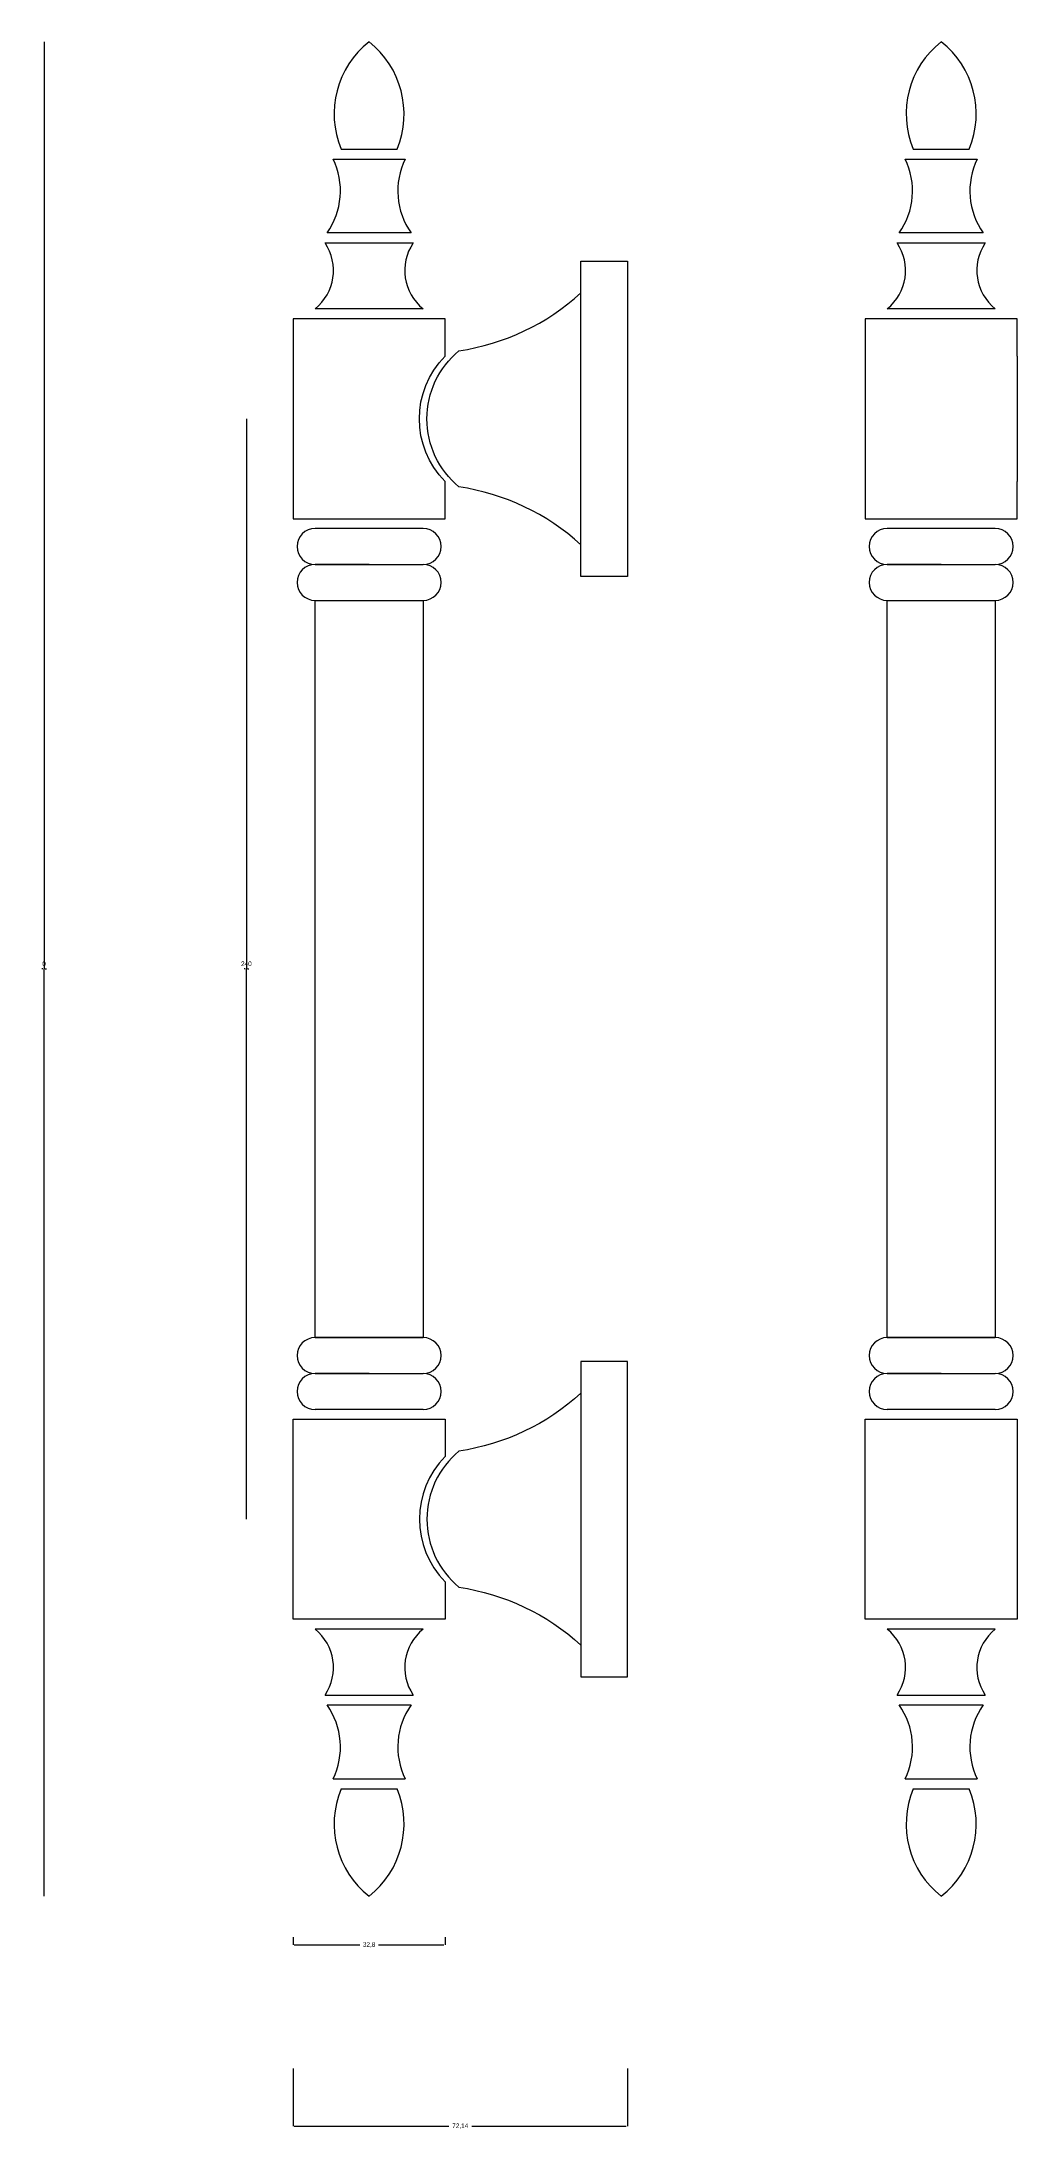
# Model space of a CAD drawing. Header units: metres. Extents: x 1500 to 1711, y 1103 to 1553.
import ezdxf

# ---------------------------------------------------------------- set-up
doc = ezdxf.new("R2010")
doc.units = ezdxf.units.M
for name, color, linetype in [('3', 3, 'Continuous'), ('7', 7, 'Continuous'), ('DIM', 3, 'Continuous')]:
    doc.layers.add(name, color=color, linetype=linetype)
doc.dimstyles.get("Standard").update_dxf_attribs({"dimtxt": 2.5, "dimasz": 2.5, "dimexe": 1.25, "dimexo": 0.625, "dimtad": 1, "dimcen": 2.5, "dimazin": 3, "dimtfac": 1, "dimtmove": 0, "dimatfit": 3})

# ---------------------------------------------------------------- blocks, each defined once
blk = doc.blocks.new('*D1')
for p, q in [((1500.94, 1553.31), (1500.94, 1353.31)), ((1500.69, 1353.31), (1500.44, 1353.31)), ((1500.94, 1153.31), (1500.94, 1353.31)), ((1500.94, 1353.31), (1500.94, 1353.31)), ((1501.19, 1353.31), (1501.44, 1353.31))]:
    blk.add_line(p, q)
at = {"layer": 'Defpoints'}
for p in [(1500.94, 1553.31), (1500.94, 1353.31), (1500.94, 1153.31)]:
    blk.add_point(p, dxfattribs=at)
at = {"layer": 'DIM', "insert": (1500.94, 1354.435), "char_height": 1, "attachment_point": 5}
blk.add_mtext('0', dxfattribs=at)
blk = doc.blocks.new('*D2')
for p, q in [((1554.65, 1116.14), (1554.65, 1103.7)), ((1626.79, 1116.14), (1626.79, 1103.7)), ((1554.9, 1103.7), (1588.22, 1103.7)), ((1593.22, 1103.7), (1626.54, 1103.7))]:
    blk.add_line(p, q)
at = {"layer": 'Defpoints'}
for p in [(1554.65, 1116.14), (1626.79, 1116.14), (1554.65, 1103.7)]:
    blk.add_point(p, dxfattribs=at)
at = {"layer": 'DIM', "insert": (1590.72, 1103.7), "char_height": 1, "attachment_point": 5}
blk.add_mtext('72,14', dxfattribs=at)
blk = doc.blocks.new('*D3')
for p, q in [((1554.65, 1144.44), (1554.65, 1142.79)), ((1587.45, 1144.44), (1587.45, 1142.79)), ((1554.9, 1142.79), (1569.05, 1142.79)), ((1573.05, 1142.79), (1587.2, 1142.79))]:
    blk.add_line(p, q)
at = {"layer": 'Defpoints'}
for p in [(1554.65, 1144.44), (1587.45, 1144.44), (1554.65, 1142.79)]:
    blk.add_point(p, dxfattribs=at)
at = {"layer": 'DIM', "insert": (1571.05, 1142.79), "char_height": 1, "attachment_point": 5}
blk.add_mtext('32,8', dxfattribs=at)
blk = doc.blocks.new('*D4')
for p, q in [((1544.58, 1471.98), (1544.58, 1353.31)), ((1544.33, 1353.31), (1544.08, 1353.31)), ((1544.58, 1234.64), (1544.58, 1353.31)), ((1544.58, 1353.31), (1544.58, 1353.31)), ((1544.83, 1353.31), (1545.08, 1353.31))]:
    blk.add_line(p, q)
at = {"layer": 'Defpoints'}
for p in [(1544.58, 1471.98), (1544.58, 1353.31), (1544.58, 1234.64)]:
    blk.add_point(p, dxfattribs=at)
at = {"layer": 'DIM', "insert": (1544.58, 1354.435), "char_height": 1, "attachment_point": 5}
blk.add_mtext('240', dxfattribs=at)

msp = doc.modelspace()

# ---------------------------------------------------------------- linework, layer by layer
at = {"layer": '3'}
for p, q in [((1563.27, 1528), (1571.05, 1528)), ((1565, 1530.16), (1571.05, 1530.16)), ((1571.05, 1530.16), (1577.11, 1530.16)), ((1571.05, 1528), (1578.83, 1528)), ((1686.69, 1528), (1694.47, 1528)), ((1688.41, 1530.16), (1694.47, 1530.16)), ((1694.47, 1530.16), (1700.52, 1530.16)), ((1694.47, 1528), (1702.24, 1528)), ((1561.55, 1509.91), (1571.05, 1509.91)), ((1571.05, 1512.07), (1561.98, 1512.07)), ((1580.12, 1512.07), (1571.05, 1512.07)), ((1571.05, 1509.91), (1580.55, 1509.91)), ((1684.96, 1509.91), (1694.47, 1509.91)), ((1694.47, 1512.07), (1685.4, 1512.07)), ((1703.54, 1512.07), (1694.47, 1512.07)), ((1694.47, 1509.91), (1703.97, 1509.91)), ((1571.05, 1495.7), (1559.39, 1495.7)), ((1582.71, 1495.7), (1571.05, 1495.7)), ((1694.47, 1495.7), (1682.81, 1495.7)), ((1706.12, 1495.7), (1694.47, 1495.7)), ((1571.05, 1448.33), (1559.39, 1448.33)), ((1582.71, 1448.33), (1571.05, 1448.33)), ((1694.47, 1448.33), (1682.81, 1448.33)), ((1706.12, 1448.33), (1694.47, 1448.33)), ((1571.05, 1440.57), (1559.39, 1440.57)), ((1559.39, 1440.57), (1571.05, 1440.57)), ((1571.05, 1440.57), (1559.39, 1440.57)), ((1571.05, 1440.57), (1582.71, 1440.57)), ((1694.47, 1440.57), (1682.81, 1440.57)), ((1682.81, 1440.57), (1694.47, 1440.57)), ((1694.47, 1440.57), (1682.81, 1440.57)), ((1694.47, 1440.57), (1706.12, 1440.57)), ((1559.39, 1432.82), (1582.71, 1432.82)), ((1559.39, 1432.82), (1571.05, 1432.82)), ((1571.05, 1432.82), (1582.71, 1432.82)), ((1682.81, 1432.82), (1706.12, 1432.82)), ((1682.81, 1432.82), (1694.47, 1432.82)), ((1694.47, 1432.82), (1706.12, 1432.82)), ((1582.71, 1273.8), (1559.39, 1273.8)), ((1559.39, 1273.8), (1571.05, 1273.8)), ((1571.05, 1273.8), (1582.71, 1273.8)), ((1706.12, 1273.8), (1682.81, 1273.8)), ((1682.81, 1273.8), (1694.47, 1273.8)), ((1694.47, 1273.8), (1706.12, 1273.8)), ((1571.05, 1266.05), (1559.39, 1266.05)), ((1559.39, 1266.05), (1571.05, 1266.05)), ((1571.05, 1266.05), (1559.39, 1266.05)), ((1571.05, 1266.05), (1582.71, 1266.05)), ((1694.47, 1266.05), (1682.81, 1266.05)), ((1682.81, 1266.05), (1694.47, 1266.05)), ((1694.47, 1266.05), (1682.81, 1266.05)), ((1694.47, 1266.05), (1706.12, 1266.05)), ((1571.05, 1258.3), (1559.39, 1258.3)), ((1582.71, 1258.3), (1571.05, 1258.3)), ((1694.47, 1258.3), (1682.81, 1258.3)), ((1706.12, 1258.3), (1694.47, 1258.3)), ((1571.05, 1210.92), (1559.39, 1210.92)), ((1582.71, 1210.92), (1571.05, 1210.92)), ((1694.47, 1210.92), (1682.81, 1210.92)), ((1706.12, 1210.92), (1694.47, 1210.92)), ((1561.55, 1196.71), (1571.05, 1196.71)), ((1571.05, 1194.55), (1561.98, 1194.55)), ((1571.05, 1196.71), (1580.55, 1196.71)), ((1580.12, 1194.55), (1571.05, 1194.55)), ((1684.96, 1196.71), (1694.47, 1196.71)), ((1694.47, 1194.55), (1685.4, 1194.55)), ((1694.47, 1196.71), (1703.97, 1196.71)), ((1703.54, 1194.55), (1694.47, 1194.55)), ((1563.27, 1178.62), (1571.05, 1178.62)), ((1565, 1176.46), (1571.05, 1176.46)), ((1571.05, 1178.62), (1578.83, 1178.62)), ((1571.05, 1176.46), (1577.11, 1176.46)), ((1686.69, 1178.62), (1694.47, 1178.62)), ((1688.41, 1176.46), (1694.47, 1176.46)), ((1694.47, 1178.62), (1702.24, 1178.62)), ((1694.47, 1176.46), (1700.52, 1176.46))]:
    msp.add_line(p, q, dxfattribs=at)
msp.add_lwpolyline([(1587.45, 1248.17, 0.41), (1587.45, 1221.12)], format="xyb", dxfattribs=at)
at = {"layer": '7'}
for p, q in [((1710.87, 1485.51), (1710.87, 1458.45)), ((1559.39, 1273.8), (1559.39, 1432.82)), ((1582.71, 1432.82), (1582.71, 1273.8)), ((1682.81, 1273.8), (1682.81, 1432.82)), ((1706.12, 1432.82), (1706.12, 1273.8)), ((1710.87, 1248.17), (1710.87, 1221.12))]:
    msp.add_line(p, q, dxfattribs=at)
for points in [[(1616.73, 1506), (1626.79, 1506), (1626.79, 1437.95), (1616.73, 1437.95)], [(1616.73, 1200.62), (1626.79, 1200.62), (1626.79, 1268.67), (1616.73, 1268.67)]]:
    msp.add_lwpolyline(points, close=True, dxfattribs=at)
for points in [[(1616.73, 1444.81, 0.15), (1590.43, 1457.3, -0.47), (1590.43, 1486.66, 0.15), (1616.73, 1499.15, 0.15)], [(1587.45, 1458.45, -0.41), (1587.45, 1485.51)], [(1616.73, 1261.81, -0.15), (1590.43, 1249.32, 0.47), (1590.43, 1219.96, -0.15), (1616.73, 1207.47, -0.15)]]:
    msp.add_lwpolyline(points, format="xyb", dxfattribs=at)
for points in [[(1587.45, 1485.51), (1587.45, 1493.55), (1571.05, 1493.55), (1554.65, 1493.55), (1554.65, 1471.98), (1554.65, 1450.41), (1571.05, 1450.41), (1587.45, 1450.41), (1587.45, 1458.45)], [(1710.87, 1485.51), (1710.87, 1493.55), (1694.47, 1493.55), (1678.07, 1493.55), (1678.07, 1471.98), (1678.07, 1450.41), (1694.47, 1450.41), (1710.87, 1450.41), (1710.87, 1458.45)], [(1587.45, 1221.12), (1587.45, 1213.07), (1571.05, 1213.07), (1554.65, 1213.07), (1554.65, 1234.64), (1554.65, 1256.21), (1571.05, 1256.21), (1587.45, 1256.21), (1587.45, 1248.17)], [(1710.87, 1221.12), (1710.87, 1213.07), (1694.47, 1213.07), (1678.07, 1213.07), (1678.07, 1234.64), (1678.07, 1256.21), (1694.47, 1256.21), (1710.87, 1256.21), (1710.87, 1248.17)]]:
    msp.add_lwpolyline(points, dxfattribs=at)
for centre, radius, start, end in [((1583.38, 1537.72), 19.88, 128.33, 202.37), ((1558.72, 1537.72), 19.88, 337.63, 51.67), ((1706.79, 1537.72), 19.88, 128.33, 202.37), ((1682.14, 1537.72), 19.88, 337.63, 51.67), ((1549.19, 1521.13), 15.68, 324.7, 26.02), ((1592.92, 1521.13), 15.68, 153.98, 215.3), ((1672.6, 1521.13), 15.68, 324.7, 26.02), ((1716.33, 1521.13), 15.68, 153.98, 215.3), ((1552.75, 1503.98), 10.61, 308.74, 34.01), ((1589.35, 1503.98), 10.61, 145.99, 231.26), ((1676.17, 1503.98), 10.61, 308.74, 34.01), ((1712.76, 1503.98), 10.61, 145.99, 231.26), ((1559.39, 1444.45), 3.88, 90, 270), ((1582.71, 1444.45), 3.88, 270, 90), ((1682.81, 1444.45), 3.88, 90, 270), ((1706.12, 1444.45), 3.88, 270, 90), ((1559.39, 1436.7), 3.88, 90, 270), ((1582.71, 1436.7), 3.88, 270, 90), ((1682.81, 1436.7), 3.88, 90, 270), ((1706.12, 1436.7), 3.88, 270, 90), ((1559.39, 1269.92), 3.88, 90, 270), ((1582.71, 1269.92), 3.88, 270, 90), ((1682.81, 1269.92), 3.88, 90, 270), ((1706.12, 1269.92), 3.88, 270, 90), ((1559.39, 1262.17), 3.88, 90, 270), ((1582.71, 1262.17), 3.88, 270, 90), ((1682.81, 1262.17), 3.88, 90, 270), ((1706.12, 1262.17), 3.88, 270, 90), ((1552.75, 1202.64), 10.61, 325.99, 51.26), ((1589.35, 1202.64), 10.61, 128.74, 214.01), ((1676.17, 1202.64), 10.61, 325.99, 51.26), ((1712.76, 1202.64), 10.61, 128.74, 214.01), ((1549.19, 1185.5), 15.68, 333.98, 35.3), ((1592.92, 1185.5), 15.68, 144.7, 206.02), ((1672.6, 1185.5), 15.68, 333.98, 35.3), ((1716.33, 1185.5), 15.68, 144.7, 206.02), ((1583.38, 1168.9), 19.88, 157.63, 231.67), ((1558.72, 1168.9), 19.88, 308.33, 22.37), ((1706.79, 1168.9), 19.88, 157.63, 231.67), ((1682.14, 1168.9), 19.88, 308.33, 22.37)]:
    msp.add_arc(centre, radius, start, end, dxfattribs=at)

# ---------------------------------------------------------------- dimensions: what is measured, and where the dimension line sits
at = {"layer": 'DIM'}
for base, p1, p2, picture, middle in [((1500.94, 1353.31), (1500.94, 1553.31), (1500.94, 1153.31), '*D1', (1500.94, 1354.435)), ((1554.65, 1142.79), (1554.65, 1144.44), (1587.45, 1144.44), '*D3', (1571.05, 1142.79)), ((1554.65, 1103.7), (1554.65, 1116.14), (1626.79, 1116.14), '*D2', (1590.72, 1103.7))]:
    dim = msp.add_linear_dim(base=base, p1=p1, p2=p2, dimstyle='Standard', dxfattribs=at)
    dim.commit()
    dim.dimension.update_dxf_attribs({"geometry": picture, "text_midpoint": middle})
dim = msp.add_linear_dim(base=(1544.58, 1353.31), p1=(1544.58, 1471.98), p2=(1544.58, 1234.64), text='240', dimstyle='Standard', dxfattribs=at)
dim.commit()
dim.dimension.update_dxf_attribs({"geometry": '*D4', "text_midpoint": (1544.58, 1354.435)})

doc.saveas('drawing.dxf')
